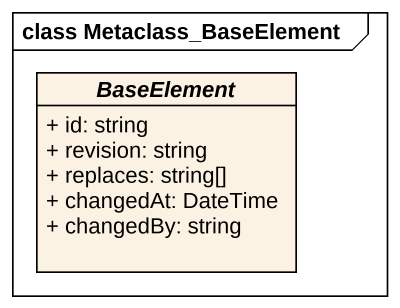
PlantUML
@startuml
mainframe class Metaclass_BaseElement
hide circle
hide empty members
skinparam classAttributeIconSize 0
abstract class BaseElement {
  + id: string
  + revision: string
  + replaces: string[]
  + changedAt: DateTime
  + changedBy: string
}
@enduml
